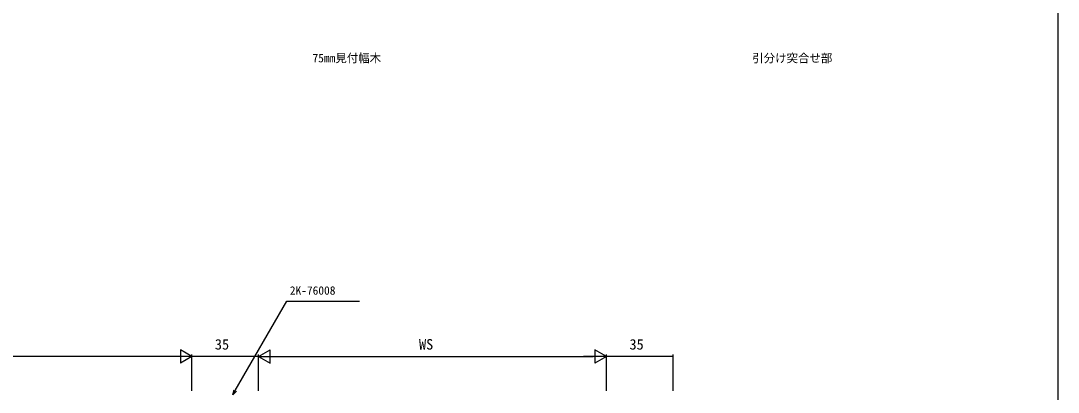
# Model space of a CAD drawing. Units: millimetres, scale not verified. Extents: x -437 to 438, y -681 to 679.
# Drawn here: x -106 to 438, y -321 to -126 of the extents above; entities that cross this region are included whole.
import ezdxf
from ezdxf.enums import TextEntityAlignment as Align

# ---------------------------------------------------------------- set-up
doc = ezdxf.new("R2010")
doc.units = ezdxf.units.MM
doc.header["$LTSCALE"] = 4
for name, color, linetype in [('0-1_USER1', 3, 'Continuous'), ('0-7_YKK_D', 6, 'Continuous'), ('0-8_YKK_ZWAK', 7, 'Continuous')]:
    doc.layers.add(name, color=color, linetype=linetype)
doc.styles.add('ＭＳ ゴシック', font='')
doc.styles.get('ＭＳ ゴシック').set_extended_font_data('MS Gothic')

msp = doc.modelspace()

# ---------------------------------------------------------------- linework, layer by layer
at = {"layer": '0-7_YKK_D'}
for p, q in [((-16.2, -302.2), (-22.262, -298.7)), ((-22.262, -298.7), (-22.262, -305.7)), ((18.8, -302.2), (24.862, -298.7)), ((24.862, -305.7), (24.862, -298.7)), ((201.3, -302.2), (195.238, -298.7)), ((195.238, -298.7), (195.238, -305.7)), ((-23.2, -302.2), (-191.7, -302.2)), ((-16.2, -302.2), (-28.324, -302.2)), ((-16.2, -302.2), (-22.262, -305.7)), ((-16.2, -320.2), (-16.2, -301.2)), ((-16.2, -320.2), (-16.2, -301.2)), ((18.8, -302.2), (-16.2, -302.2)), ((18.8, -320.2), (18.8, -301.2)), ((18.8, -320.2), (18.8, -301.2)), ((18.8, -302.2), (24.862, -305.7)), ((18.8, -302.2), (30.924, -302.2)), ((25.8, -302.2), (194.3, -302.2)), ((201.3, -302.2), (189.176, -302.2)), ((201.3, -302.2), (195.238, -305.7)), ((201.3, -320.2), (201.3, -301.2)), ((201.3, -320.2), (201.3, -301.2)), ((236.3, -302.2), (201.3, -302.2)), ((236.3, -320.2), (236.3, -301.2))]:
    msp.add_line(p, q, dxfattribs=at)
for points in [[(5.272, -322.2), (6.547, -319.991), (33.615, -273.107), (71.7, -273.107)], [(7.138, -320.333), (5.272, -322.2), (5.955, -319.65)]]:
    msp.add_lwpolyline(points, dxfattribs=at)
at = {"layer": '0-8_YKK_ZWAK'}
msp.add_lwpolyline([(-436.7, -681.2), (438.3, -681.2), (438.3, 643.8)], dxfattribs=at)

# ---------------------------------------------------------------- texts
at = {"layer": '0-1_USER1', "style": 'ＭＳ ゴシック'}
for s, p in [('75㎜見付幅木', (47.067, -149.382)), ('引分け突合せ部', (277.772, -149.416))]:
    msp.add_text(s, height=4.399, dxfattribs=at).set_placement(p, align=Align.BOTTOM_LEFT)
at = {"layer": '0-7_YKK_D', "style": 'ＭＳ ゴシック'}
for s, height, p in [('2K-76008', 4.399, (35.172, -271.107)), ('35', 5.499, (-4.155, -300.2)), ('WS', 5.499, (102.934, -300.2)), ('35', 5.499, (213.345, -300.2))]:
    msp.add_text(s, height=height, dxfattribs=at).set_placement(p, align=Align.BOTTOM_LEFT)

doc.saveas('drawing.dxf')
